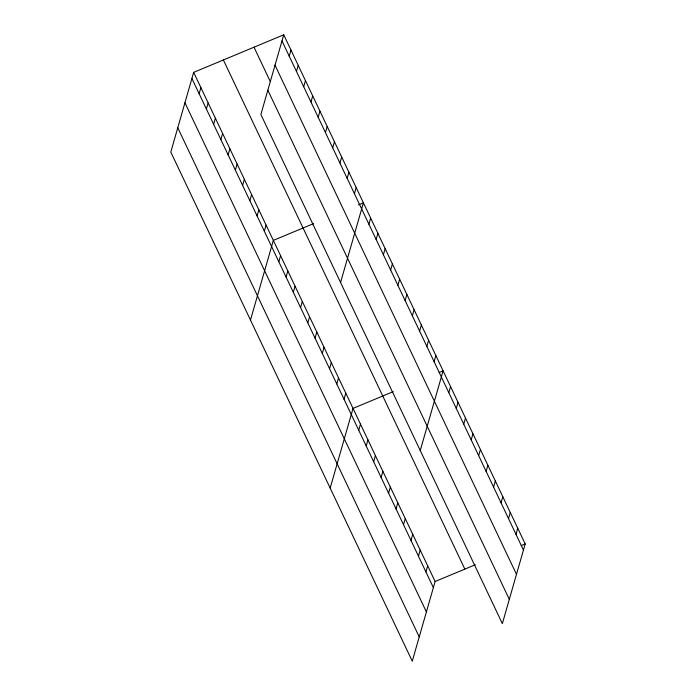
<?xml version="1.0" encoding="UTF-8"?>
<svg xmlns="http://www.w3.org/2000/svg" width="696" height="696" viewBox="0 0 696 696"><rect width="100%" height="100%" fill="white"/><g stroke="black" fill="none" stroke-linecap="round" stroke-linejoin="round"><path stroke-width="1.04" d="M193.653 72.367L170.798 152.059L412.267 661.2L435.122 581.508L193.653 72.367L283.733 34.8L525.202 543.941L502.347 623.633L260.878 114.492L283.733 34.8M199.143 93.751L200.892 87.644M206.39 109.028L208.139 102.912M213.629 124.297L215.386 118.189M220.876 139.574L222.624 133.467M228.123 154.851L229.871 148.735M235.361 170.12L237.119 164.012M242.608 185.397L244.357 179.29M289.223 56.185L290.971 50.077M249.855 200.674L251.604 194.558M296.461 71.462L298.219 65.346M257.094 215.943L258.851 209.835M303.708 86.739L305.457 80.623M264.341 231.22L266.09 225.113M310.955 102.007L312.704 95.9M250.482 320.073L273.337 240.381L313.591 223.599M318.194 117.285L319.951 111.169M278.826 261.766L280.584 255.658M325.441 132.562L327.19 126.446M286.073 277.043L287.822 270.935M332.688 147.83L334.437 141.723M293.32 292.32L295.069 286.204M339.926 163.108L341.684 156.992M300.559 307.597L302.316 301.481M347.173 178.385L348.922 172.269M307.806 322.866L309.555 316.758M354.421 193.653L356.169 187.546M315.044 338.143L316.802 332.027M340.561 282.506L363.416 202.814L358.457 204.885M322.291 353.42L324.049 347.304M368.906 224.208L370.655 218.092M329.539 368.689L331.287 362.581M376.153 239.476L377.902 233.369M336.777 383.966L338.534 377.85M383.392 254.753L385.149 248.637M344.024 399.243L345.781 393.127M390.639 270.031L392.387 263.915M330.174 488.087L353.02 408.404L393.275 391.613M397.886 285.299L399.635 279.192M358.736 430.25L360.485 424.142M405.124 300.576L406.882 294.46M366.2 445.988L367.949 439.872M412.371 315.853L414.12 309.737M373.656 461.726L375.414 455.61M419.618 331.122L421.367 325.015M381.121 477.465L382.878 471.349M426.857 346.399L428.614 340.283M388.585 493.203L390.343 487.087M434.104 361.676L435.853 355.56M396.05 508.933L397.808 502.825M420.245 450.521L443.1 370.837L439.132 372.49M403.515 524.671L405.263 518.563M448.807 392.683L450.564 386.576M410.979 540.409L412.728 534.302M456.272 408.421L458.029 402.314M418.444 556.148L420.193 550.04M463.736 424.16L465.493 418.044M425.909 571.886L427.657 565.77M471.201 439.898L472.958 433.782M478.665 455.636L480.414 449.52M486.13 471.375L487.879 465.259M493.595 487.104L495.343 480.997M501.059 502.843L502.808 496.735M508.524 518.581L510.272 512.473M515.98 534.319L517.737 528.212M435.122 581.508L475.377 564.726M521.234 545.594L525.202 543.941M281.976 40.916L523.444 550.058M275.016 65.189L516.484 574.339M254.005 47.197L270.3 81.562M267.838 90.21L509.315 599.352M223.373 59.969L464.85 569.111M191.896 78.474L433.373 587.624M184.936 102.756L426.404 611.906M177.767 127.777L419.236 636.918"/></g></svg>
